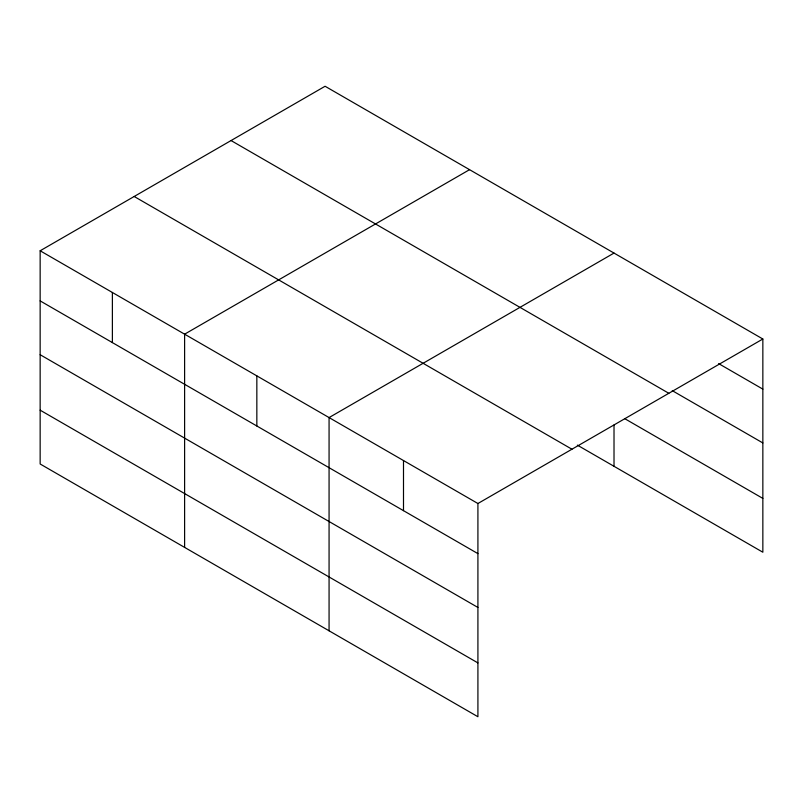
<?xml version="1.0" encoding="UTF-8"?>
<svg xmlns="http://www.w3.org/2000/svg" width="803" height="803" viewBox="0 0 803 803"><rect width="100%" height="100%" fill="white"/><g stroke="black" fill="none" stroke-linecap="round" stroke-linejoin="round"><path stroke-width="1.2" d="M477.915 607.459L477.915 503.511L40.15 250.777L40.15 463.993L477.915 716.738L477.915 607.459L40.15 354.715M577.357 445.133L762.85 552.223L762.85 339.007L325.085 86.262L40.15 250.777M469.544 169.674L184.61 334.178L184.61 547.395M614.014 253.075L329.069 417.58L329.069 630.807M477.915 503.511L762.85 339.007M718.625 363.598L762.85 389.124M672.252 390.639L762.85 442.945M231.053 140.555L668.819 393.289M624.794 418.694L762.85 498.402M134.181 196.484L571.947 449.228M40.15 300.894L477.915 553.628M40.15 410.172L477.915 662.907M614.014 424.988L614.014 466.292M403.497 460.551L403.497 510.668M256.84 375.874L256.84 426.002M112.38 292.473L112.38 342.59"/></g></svg>
